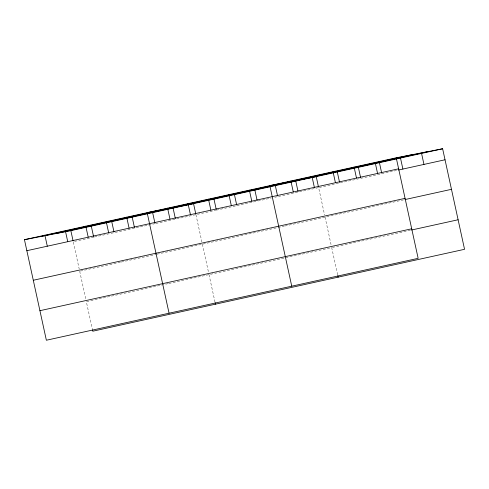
<?xml version="1.0" encoding="UTF-8"?>
<svg xmlns="http://www.w3.org/2000/svg" width="489" height="489" viewBox="0 0 489 489"><rect width="100%" height="100%" fill="white"/><g stroke="black" fill="none" stroke-linecap="round" stroke-linejoin="round"><path stroke-width="0.37" stroke-dasharray="2.44 1.83" d="M93.699 237.177L73.252 241.682L79.212 269.011M94.432 237.012L155.044 223.662M155.771 223.497L215.655 210.307M216.389 210.148L235.374 205.967M236.835 205.643L257.281 201.138M258.015 200.979L271.157 198.082M274.806 197.275L277 196.792M278.461 196.474L318.626 187.623L324.586 214.952M319.354 187.464L360.032 178.503M360.76 178.344L397.808 170.178M80.422 271.065L120.587 262.214M121.321 262.055L156.37 254.329M157.103 254.17L284.17 226.175M284.904 226.016L367.202 207.886M367.93 207.727L403.523 199.885M168.124 283.644L86.333 301.664L92.287 328.993M168.852 283.486L331.701 247.611L337.661 274.934M332.428 247.446L373.84 238.326M374.568 238.167L410.888 230.166M325.069 217.171L331.23 245.435M195.936 214.653L201.896 241.982M202.379 244.194L208.54 272.465M209.017 274.635L214.977 301.964M79.695 271.224L85.856 299.488"/><path stroke-width="0.73" d="M396.231 157.794L418.15 258.333L46.369 340.234L24.45 239.696L396.231 157.794L442.631 148.766L464.55 249.304L92.769 331.206L92.452 329.733M39.762 236.713L411.542 154.811M55.538 233.644L427.319 151.743M24.45 239.696L70.85 230.667L442.631 148.766M26.852 250.704L398.627 168.803M398.535 170.019L445.027 159.775M33.295 280.252L405.069 198.351M404.978 199.567L451.469 189.322M39.927 310.692L411.707 228.785M411.616 230.001L458.107 219.763M421.561 153.405L423.963 164.42M400.491 158.045L402.893 169.06M379.427 162.69L381.664 172.965M375.161 162.434L377.563 173.442M358.358 167.33L360.601 177.605M354.091 167.073L356.493 178.088M337.294 171.969L339.531 182.25M333.027 171.712L335.423 182.727M318.467 186.89L316.224 176.615L269.824 185.637L291.744 286.181M337.826 275.674L338.144 277.153M311.958 176.358L314.36 187.366M295.778 181.119L298.015 191.395M290.888 180.997L293.29 192.006M275.331 185.624L277.569 195.9M254.879 190.123L257.122 200.404M249.378 190.142L251.774 201.156M234.433 194.628L236.676 204.909M228.925 194.646L231.328 205.661M213.986 199.133L216.224 209.414M208.479 199.151L210.881 210.166M195.777 213.919L193.54 203.638L147.134 212.666L169.06 313.204M215.136 302.703L215.46 304.182M188.033 203.656L190.435 214.671M173.088 208.143L175.331 218.424M167.586 208.161L169.983 219.176M152.641 212.648L154.885 222.929M132.195 217.153L134.432 227.434M126.688 217.171L129.09 228.18M111.749 221.658L113.986 231.939M106.241 221.676L108.644 232.685M91.296 226.162L93.54 236.444M85.795 226.181L88.197 237.189M70.85 230.667L73.093 240.943M65.343 230.686L67.745 241.694M44.896 235.191L47.299 246.199"/></g></svg>
